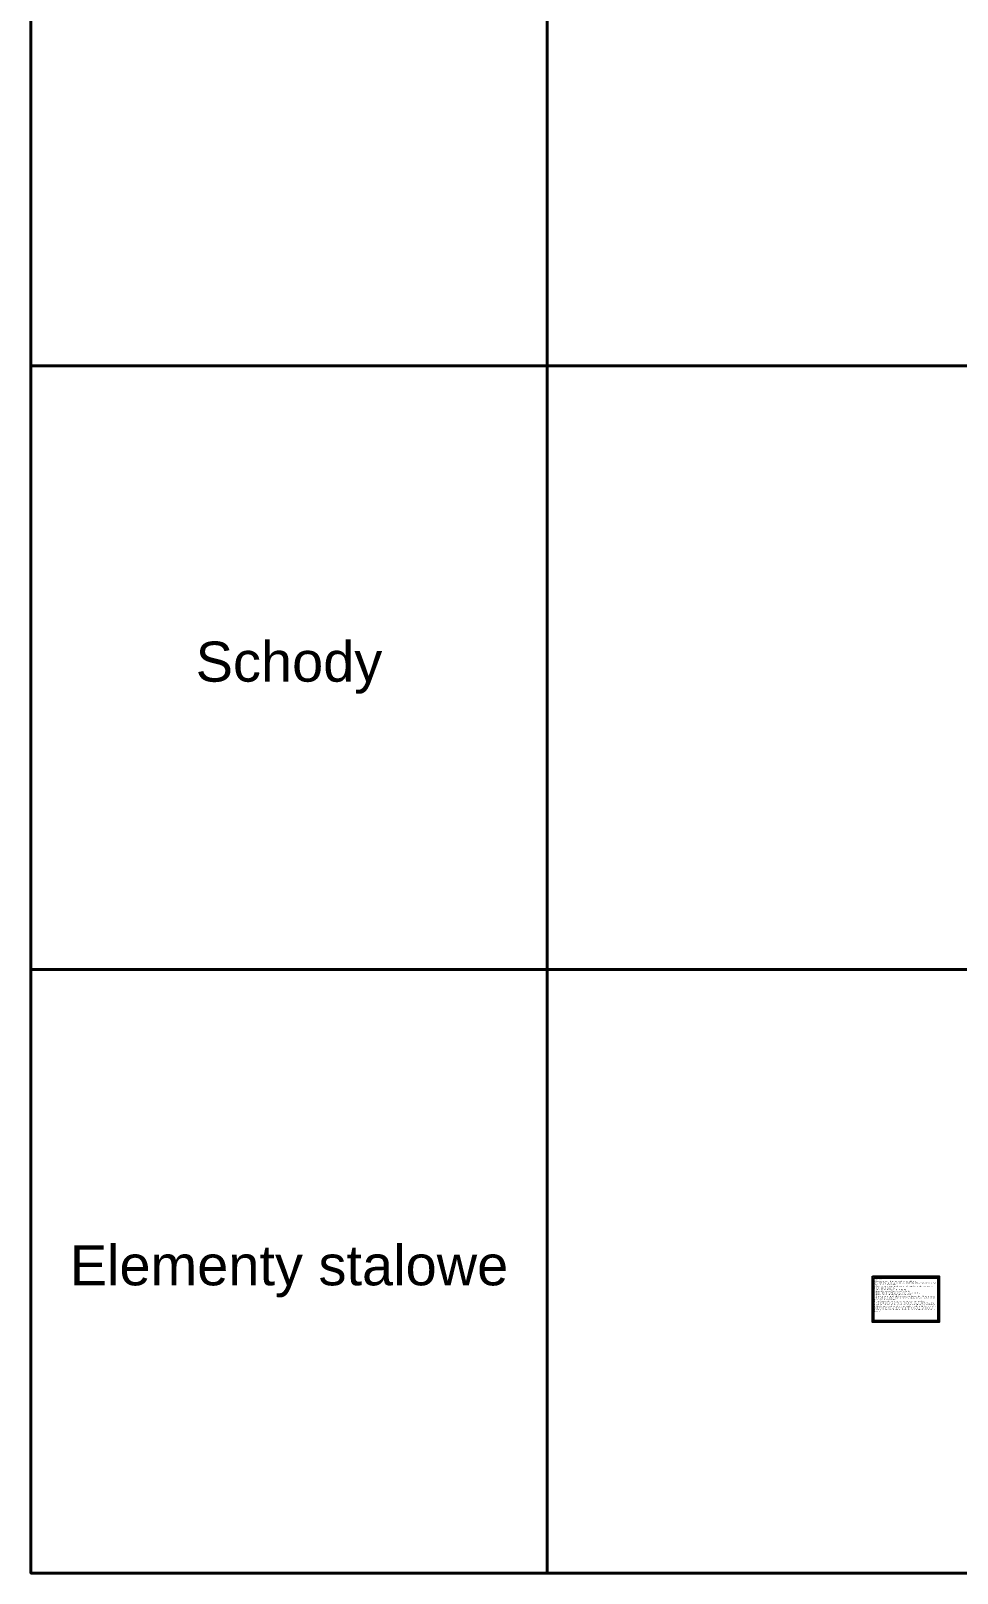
# Model space of a CAD drawing. Header units: millimetres. Extents: x -21220 to 1756793, y -806857 to 86733.
# Drawn here: x 236872 to 238121, y 77493 to 79571 of the extents above; entities that cross this region are included whole.
import ezdxf

# ---------------------------------------------------------------- set-up
doc = ezdxf.new("R2010")
doc.units = ezdxf.units.MM
doc.header["$LTSCALE"] = 10
doc.layers.add('G-Elementy konstrukcyjne', color=1, linetype='Continuous', lineweight=40)
doc.layers.add('G-Opisy', color=2, linetype='Continuous', lineweight=18)
doc.styles.add('Arial-GG', font='arial.ttf')

msp = doc.modelspace()

# ---------------------------------------------------------------- linework, layer by layer
at = {"ltscale": 0.8}
for points in [[(238006.56, 77893.21), (238096.56, 77893.21), (238096.56, 77831.21), (238006.56, 77831.21)], [(238008.56, 77891.21), (238094.56, 77891.21), (238094.56, 77833.21), (238008.56, 77833.21)]]:
    msp.add_lwpolyline(points, close=True, dxfattribs=at)
at = {"layer": 'G-Elementy konstrukcyjne', "ltscale": 200}
for points in [[(236872.12, 80760.36), (237568.05, 80760.36), (237568.05, 79119.95), (236872.12, 79119.95)], [(237568.05, 80760.36), (241020.22, 80760.36), (241020.22, 79119.95), (237568.05, 79119.95)], [(236872.12, 79119.95), (237568.05, 79119.95), (237568.05, 78306.48), (236872.12, 78306.48)], [(237568.05, 79119.95), (239629.48, 79119.95), (239629.48, 78306.48), (237568.05, 78306.48)], [(236872.12, 78306.48), (237568.05, 78306.48), (237568.05, 77493.02), (236872.12, 77493.02)], [(237568.05, 78306.48), (239629.48, 78306.48), (239629.48, 77493.02), (237568.05, 77493.02)]]:
    msp.add_lwpolyline(points, close=True, dxfattribs=at)

# ---------------------------------------------------------------- texts
at = {"layer": 'G-Opisy', "color": 2, "style": 'Arial-GG'}
for s, insert, char_height, width, attachment_point in [('\\pxsm1,qc;Schody', (237220.09, 78713.22), 54, 695.9216, 5), ('\\pxsm1,qc;Elementy stalowe', (237220.09, 77899.75), 54, 695.9216, 5), ('{\\H0.80000x;UWAGI:}\\P{\\H0.45000x;1.}{\\H0.45000x;\\W1.44300x; }{\\H0.45000x;Rysunki rozpatrywać z kompletnymi projektami pozostałych branż,}\\P{\\H0.45000x;2.}{\\H0.45000x;\\W1.42800x; }{\\H0.45000x;Prace wykonywać zgodnie z opisem technicznym i Sztuką }{\\H0.45000x;Budowlaną, z zachowaniem przepisów Bezpieczeństwa i Ochrony }{\\H0.45000x;Zdrowia,}\\P{\\H0.45000x;3.}{\\H0.45000x;\\W1.43800x; }{\\H0.45000x;Wszelkie zamienne rozwiązania techniczne należy bezwzględnie }{\\H0.45000x;konsultować i zatwierdzić z autorem niniejszego opracowania, }\\P{\\H0.45000x;4. Lokalizacja elementów wg rys. rzutu kondygnacji,}\\P{\\H0.45000x;5.}{\\fArial|b1|i0|c238|p34;\\H0.45000x; }{\\fArial|b0|i0|c238|p34;\\H0.45000x;Spoiny pachwinowe o grubości 0,7 cieńszego elementu,}\\P{\\fArial|b0|i0|c238|p34;\\H0.45000x;6. Spoiny czołowe typu V, wykonć na pełną grubość łączonych }{\\fArial|b0|i0|c238|p34;\\H0.45000x;elementów,}\\P{\\fArial|b0|i0|c238|p34;\\H0.45000x;7. Spoiny wykonać na całej długości przylegania elementów,}\\P{\\fArial|b0|i0|c238|p34;\\H0.45000x;8. Przed wykonaniem elementów należy zweryfikować wymaganą }{\\fArial|b0|i0|c238|p34;\\H0.45000x;wysokość i długość na budowie.}\\P{\\fArial|b0|i0|c238|p34;\\H0.45000x;9. Elementy skręcane na śruby kl.8.8 (2x podkładka + 1x }{\\fArial|b0|i0|c238|p34;\\H0.45000x;nakrętka samokontrująca). Przy otworach Ø18 należy zastosować }{\\fArial|b0|i0|c238|p34;\\H0.45000x;śruby M16}\\P{\\fArial|b0|i0|c238|p34;\\H0.45000x;10. Zabezpieczenie antykorozyjne przez ocynkowanie oraz malowanie }{\\fArial|b0|i0|c238|p34;\\H0.45000x;proszkowe.}\\P{\\fArial|b0|i0|c238|p34;\\H0.45000x;11. }{\\H0.45000x;Biuro projektowe zastrzega bez krytyczne stosowanie rysunków w }{\\H0.45000x;realizacji. Wykonawca robót budowlanych jest zobowiązany do }{\\H0.45000x;kierowania się sztuką budowlaną jak również zasadami dobrych }{\\H0.45000x;praktyk w budownictwie. Zakazana jest realizacja oczywistych omyłek }{\\H0.45000x;z projektu. Jeżeli rozwiązanie projektowe może powodować wadę lub }{\\H0.45000x;uszkodzenie obiektu budowlanego, uczestnicy procesu budowlanego }{\\H0.45000x;zobowiązani są do zawiadomienia o tym fakcie biuro projektów przed }{\\H0.45000x;wbudowaniem elementu.}', (238008.56, 77891.21), 3, 86, 1)]:
    msp.add_mtext(s, dxfattribs=dict(at, insert=insert, char_height=char_height, width=width, attachment_point=attachment_point))

doc.saveas('drawing.dxf')
